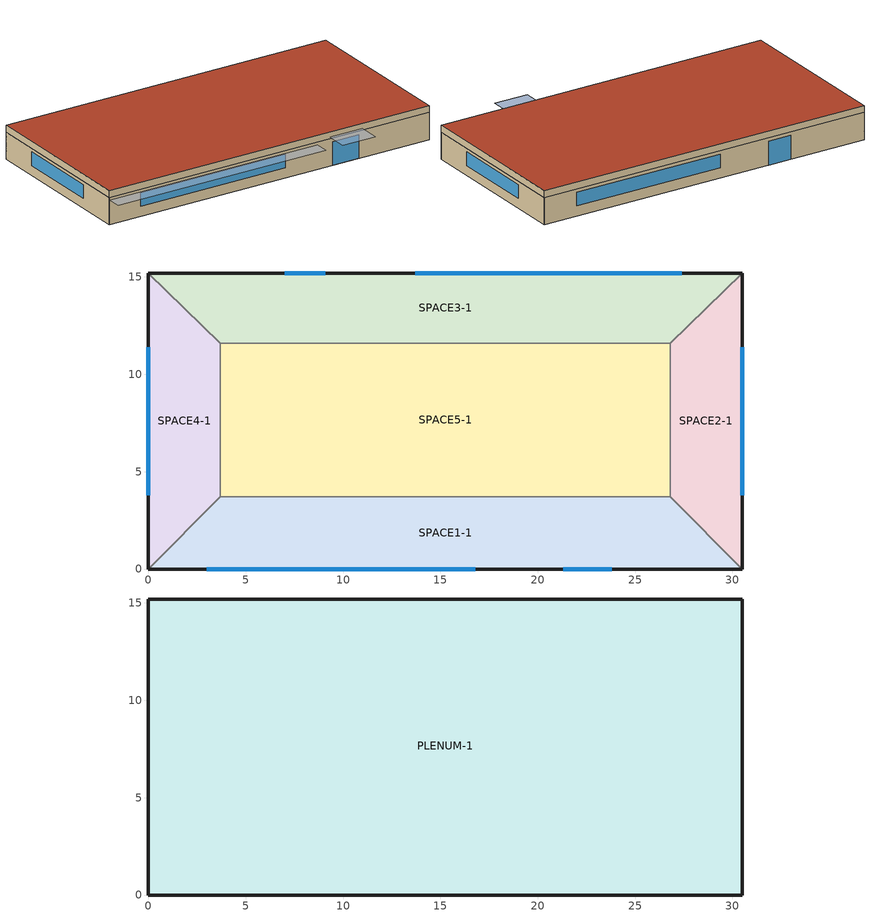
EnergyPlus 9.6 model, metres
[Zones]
SPACE3-1
 floor ground (FLOOR-SLAB-1): 26.8,11.6 3.7,11.6 0,15.2 30.5,15.2 z0
 wall outside (WALL-1): 30.5,15.2 0,15.2 z0:2.4
 wall to SPACE2-1 (INT-WALL-1): 26.8,11.6 30.5,15.2 z0:2.4
 wall to SPACE4-1 (INT-WALL-1): 0,15.2 3.7,11.6 z0:2.4
 wall to SPACE5-1 (INT-WALL-1): 3.7,11.6 26.8,11.6 z0:2.4
 window (Sgl Grey 3mm): 9.1,15.2 7,15.2 z0:2.1
 window (Dbl Clr 3mm/13mm Air): 27.4,15.2 13.7,15.2 z0.9:2.1
SPACE1-1
 floor ground (FLOOR-SLAB-1): 26.8,3.7 30.5,0 0,0 3.7,3.7 z0
 wall outside (WALL-1): 0,0 30.5,0 z0:2.4
 wall to SPACE2-1 (INT-WALL-1): 30.5,0 26.8,3.7 z0:2.4
 wall to SPACE4-1 (INT-WALL-1): 3.7,3.7 0,0 z0:2.4
 wall to SPACE5-1 (INT-WALL-1): 26.8,3.7 3.7,3.7 z0:2.4
 window (Sgl Grey 3mm): 21.3,0 23.8,0 z0:2.1
 window (Dbl Clr 3mm/13mm Air): 3,0 16.8,0 z0.9:2.1
SPACE2-1
 floor ground (FLOOR-SLAB-1): 26.8,11.6 30.5,15.2 30.5,0 26.8,3.7 z0
 wall outside (WALL-1): 30.5,0 30.5,15.2 z0:2.4
 wall to SPACE5-1 (INT-WALL-1): 26.8,11.6 26.8,3.7 z0:2.4
 window (Dbl Clr 3mm/13mm Air): 30.5,3.8 30.5,11.4 z0.9:2.1
SPACE4-1
 floor ground (FLOOR-SLAB-1): 3.7,3.7 0,0 0,15.2 3.7,11.6 z0
 wall outside (WALL-1): 0,15.2 0,0 z0:2.4
 wall to SPACE5-1 (INT-WALL-1): 3.7,3.7 3.7,11.6 z0:2.4
 window (Dbl Clr 3mm/13mm Air): 0,11.4 0,3.8 z0.9:2.1
SPACE5-1
 floor ground (FLOOR-SLAB-1): 26.8,11.6 26.8,3.7 3.7,3.7 3.7,11.6 z0
PLENUM-1
 floor to SPACE1-1 (CLNG-1): 26.8,3.7 30.5,0 0,0 3.7,3.7 z2.4
 floor to SPACE2-1 (CLNG-1): 26.8,11.6 30.5,15.2 30.5,0 26.8,3.7 z2.4
 floor to SPACE3-1 (CLNG-1): 26.8,11.6 3.7,11.6 0,15.2 30.5,15.2 z2.4
 floor to SPACE4-1 (CLNG-1): 3.7,3.7 0,0 0,15.2 3.7,11.6 z2.4
 floor to SPACE5-1 (CLNG-1): 26.8,11.6 26.8,3.7 3.7,3.7 3.7,11.6 z2.4
 wall outside (WALL-1): 30.5,15.2 0,15.2 0,0 30.5,0 30.5,15.2 z2.4:3
 roof outside (ROOF-1): 0,15.2 0,0 30.5,0 30.5,15.2 z3
shading: 0,-1.3 0,0 19.8,0 19.8,-1.3 z2.2; 21,-2 21,0 24.1,0 24.1,-2 z2.6
[Building]
Building: Loads convergence tolerance value=0.04; Maximum number of warmup days=25; Minimum number of warmup days=6; North axis=30; Solar distribution=FullExterior; Temperature convergence tolerance value=0.4; Terrain=City
[Site:GroundTemperature:BuildingSurface]
21.5, 21.4, 21.5, 21.5, 22, 22.9, 23, 23.1, 23.1, 22.2, 21.7, 21.6
[Site:Location]
CHICAGO_IL_USA TMY2-94846: Elevation=190; Latitude=41.78; Longitude=-87.75; Time zone=-6
[SizingPeriod:DesignDay] Barometric pressure=99063; Day of month=21; Daylight saving time indicator=No; Humidity condition type=WetBulb; Rain indicator=No; Snow indicator=No; Solar model indicator=ASHRAEClearSky
Name | Daily dry bulb temperature range | Day type | Maximum dry bulb temperature | Month | Sky clearness | Wetbulb or dewpoint at maximum dry bulb | Wind direction | Wind speed
CHICAGO_IL_USA Annual Cooling 1% Design Conditions DB/MCWB | 10.7 | SummerDesignDay | 31.5 | 7 | 1 | 23 | 230 | 5.3
CHICAGO_IL_USA Annual Heating 99% Design Conditions DB | 0 | WinterDesignDay | -17.3 | 1 | 0 | -17.3 | 270 | 4.9
[Construction]
CLNG-1: MAT-CLNG-1
Dbl Clr 3mm/13mm Air: CLEAR 3MM, AIR 13MM, CLEAR 3MM
FLOOR-SLAB-1: CC03
INT-WALL-1: GP02, AL21, GP02
ROOF-1: RG01, BR01, IN46, WD01
Sgl Grey 3mm: GREY 3MM
WALL-1: WD01, PW03, IN02, GP01
[Material] Thermal absorptance=0.9
Name | Conductivity | Density | Roughness | Solar absorptance | Specific heat | Thickness | Visible absorptance
BR01 | 0.162 | 1121 | VeryRough | 0.7 | 1464 | 0.0095 | 0.7
CC03 | 1.31 | 2243 | MediumRough | 0.65 | 837 | 0.1016 | 0.65
GP01 | 0.16 | 801 | MediumSmooth | 0.75 | 837 | 0.0127 | 0.75
GP02 | 0.16 | 801 | MediumSmooth | 0.75 | 837 | 0.0159 | 0.75
IN02 | 0.043 | 10 | Rough | 0.75 | 837 | 0.0901 | 0.75
IN46 | 0.023 | 24 | VeryRough | 0.5 | 1590 | 0.0762 | 0.5
PW03 | 0.115 | 545 | MediumSmooth | 0.78 | 1213 | 0.0127 | 0.78
RG01 | 1.442 | 881 | Rough | 0.65 | 1674 | 0.0127 | 0.65
WD01 | 0.115 | 513 | MediumSmooth | 0.78 | 1381 | 0.0191 | 0.78
[Material:AirGap]
AL21: Thermal resistance=0.157
[Material:NoMass]
MAT-CLNG-1: Roughness=Rough; Solar absorptance=0.65; Thermal absorptance=0.65; Thermal resistance=0.652259; Visible absorptance=0.65
[WindowMaterial:Gas]
AIR 13MM: Gas type=Air; Thickness=0.0127
[WindowMaterial:Glazing] Back side infrared hemispherical emissivity=0.84; Conductivity=0.9; Front side infrared hemispherical emissivity=0.84; Infrared transmittance at normal incidence=0; Optical data type=SpectralAverage; Thickness=0.003
Name | Back side solar reflectance at normal incidence | Back side visible reflectance at normal incidence | Front side solar reflectance at normal incidence | Front side visible reflectance at normal incidence | Solar transmittance at normal incidence | Visible transmittance at normal incidence
CLEAR 3MM | 0.075 | 0.081 | 0.075 | 0.081 | 0.837 | 0.898
GREY 3MM | 0.061 | 0.061 | 0.061 | 0.061 | 0.626 | 0.611
[ElectricEquipment] Design level calculation method=EquipmentLevel; Fraction latent=0; Fraction lost=0; Fraction radiant=0.3; Schedule=EQUIP-1
Name | Design level | Zone or zonelist or space or spacelist
SPACE1-1 ElecEq 1 | 1056 | SPACE1-1
SPACE2-1 ElecEq 1 | 456 | SPACE2-1
SPACE3-1 ElecEq 1 | 1056 | SPACE3-1
SPACE4-1 ElecEq 1 | 456 | SPACE4-1
SPACE5-1 ElecEq 1 | 1976 | SPACE5-1
[HVACTemplate:Plant:Boiler]
Main Boiler: Boiler type=HotWaterBoiler; Capacity=Autosize; Efficiency=0.8; Fuel type=NaturalGas; Priority=1
[HVACTemplate:Plant:MixedWaterLoop]
Only Water Loop: High temperature design setpoint=30; Low temperature design setpoint=20; Operation scheme type=Default; Pump control type=Intermittent; Water pump configuration=ConstantFlow; Water pump rated head=179352
[HVACTemplate:Plant:Tower]
Main Tower: Free convection capacity=Autosize; High speed fan power=Autosize; High speed nominal capacity=Autosize; Low speed fan power=Autosize; Low speed nominal capacity=Autosize; Priority=1; Tower type=SingleSpeed
[HVACTemplate:System:VRF] Basin heater setpoint temperature=2; Crankcase heater power per compressor=33; Defrost control=Timed; Defrost strategy=Resistive; Defrost time period fraction=0.058333; Equivalent piping length used for piping correction factor in cooling mode=30; Equivalent piping length used for piping correction factor in heating mode=30; Evaporative condenser air flow rate=Autosize; Evaporative condenser effectiveness=0.9; Fuel type=Electricity; Gross rated cooling cop=3.3; Gross rated heating capacity=Autosize; Gross rated heating cop=3.4; Gross rated total cooling capacity=Autosize; Heat pump waste heat recovery=No; Maximum outdoor dry bulb temperature for crankcase heater=5; Maximum outdoor dry bulb temperature for defrost operation=5; Maximum outdoor temperature in cooling mode=43; Maximum outdoor temperature in heat recovery mode=45; Minimum heat pump part load ratio=0.15; Minimum outdoor temperature in cooling mode=-6; Minimum outdoor temperature in heat recovery mode=-15; Number of compressors=2; Rated heating capacity sizing ratio=1; Ratio of compressor size to total compressor capacity=0.5; Resistive defrost heater capacity=Autosize; Vertical height used for piping correction factor=10; Water condenser volume flow rate=Autosize
Name | Condenser type | Master thermostat priority control type | Maximum outdoor temperature in heating mode | Minimum outdoor temperature in heating mode | Zone name for master thermostat location
VRF Sys 1 Water Source | WaterCooled | LoadPriority | 30 | -20
VRF Sys 2 Air Source | AirCooled | MasterThermostatPriority | 25 | -25 | SPACE5-1
[HVACTemplate:Thermostat]
All Zones: Cooling setpoint schedule=Clg-SetP-Sch; Heating setpoint schedule=Htg-SetP-Sch
[HVACTemplate:Zone:VRF] Baseboard heating capacity=Autosize; Baseboard heating type=None; Cooling coil gross rated sensible heat ratio=Autosize; Cooling coil gross rated total capacity=Autosize; Cooling coil type=VariableRefrigerantFlowDX; Cooling outdoor air flow rate=Autosize; Cooling supply air flow rate=Autosize; Heat pump heating coil gross rated capacity=Autosize; Heat pump heating coil type=VariableRefrigerantFlowDX; Heating outdoor air flow rate=Autosize; Heating supply air flow rate=Autosize; No cooling supply air flow rate=Autosize; No heating supply air flow rate=Autosize; No load outdoor air flow rate=Autosize; Outdoor air flow rate per person=0.00944; Outdoor air method=Flow/Person; Rated total heating capacity sizing ratio=1; Supply air fan placement=BlowThrough; Supply fan delta pressure=75; Supply fan motor efficiency=0.9; Supply fan operating mode schedule=FanAvailSched; Supply fan total efficiency=0.7; Template thermostat=All Zones; Zone cooling design supply air temperature=14; Zone cooling design supply air temperature difference=11.11; Zone cooling design supply air temperature input method=SupplyAirTemperature; Zone heating design supply air temperature=50; Zone heating design supply air temperature difference=30; Zone heating design supply air temperature input method=SupplyAirTemperature
Name | Template vrf system
SPACE1-1; SPACE2-1; SPACE3-1; SPACE4-1 | VRF Sys 1 Water Source
SPACE5-1 | VRF Sys 2 Air Source
[Lights] Design level calculation method=LightingLevel; End use subcategory=GeneralLights; Fraction radiant=0.59; Fraction replaceable=0; Fraction visible=0.2; Return air fraction=0; Schedule=LIGHTS-1
Name | Lighting level | Zone or zonelist or space or spacelist
SPACE1-1 Lights 1 | 1584 | SPACE1-1
SPACE2-1 Lights 1 | 684 | SPACE2-1
SPACE3-1 Lights 1 | 1584 | SPACE3-1
SPACE4-1 Lights 1 | 684 | SPACE4-1
SPACE5-1 Lights 1 | 2964 | SPACE5-1
[People] Activity level schedule=ActSchd; Fraction radiant=0.3; Number of people calculation method=People; Number of people schedule=OCCUPY-1
Name | Number of people | Zone or zonelist or space or spacelist
SPACE1-1 People 1 | 11 | SPACE1-1
SPACE2-1 People 1 | 5 | SPACE2-1
SPACE3-1 People 1 | 11 | SPACE3-1
SPACE4-1 People 1 | 5 | SPACE4-1
SPACE5-1 People 1 | 20 | SPACE5-1
[Zone] Multiplier=1; Type=1
Name | Ceiling height | Volume
PLENUM-1 | 0.6096 | 283.2
SPACE1-1; SPACE3-1 | 2.4384 | 239.247
SPACE2-1; SPACE4-1 | 2.4384 | 103.311
SPACE5-1 | 2.4384 | 447.683
[ZoneInfiltration:DesignFlowRate] Constant term coefficient=0; Design flow rate calculation method=Flow/Zone; Schedule=INFIL-SCH; Temperature term coefficient=0; Velocity squared term coefficient=0; Velocity term coefficient=0.2237
Name | Zone or zonelist | Design flow rate
SPACE1-1 Infil 1 | SPACE1-1 | 0.0167
SPACE2-1 Infil 1 | SPACE2-1 | 0.00717
SPACE3-1 Infil 1 | SPACE3-1 | 0.0167
SPACE4-1 Infil 1 | SPACE4-1 | 0.00717
SPACE5-1 Infil 1 | SPACE5-1 | 0.031089
[Schedule:Compact]
ActSchd: Through: 12/31, For: AllDays, Until: 24:00, 117.24
Clg-SetP-Sch: Through: 12/31, For: WeekDays CustomDay1 CustomDay2, Until: 7:00, 32, Until: 21:00, 24, Until: 24:00, 32, For: WeekEnds Holiday, Until: 24:00, 32, For: SummerDesignDay, Until: 24:00, 24, For: WinterDesignDay, Until: 24:00, 32
EQUIP-1: Through: 12/31, For: WeekDays SummerDesignDay CustomDay1 CustomDay2, Until: 8:00, 0.02, Until: 9:00, 0.4, Until: 14:00, 0.9, Until: 15:00, 0.8, Until: 16:00, 0.7, Until: 18:00, 0.5, Until: 21:00, 0.3, Until: 24:00, 0.02, For: Weekends WinterDesignDay Holiday, Until: 24:00, 0.02
FanAvailSched: Through: 12/31, For: WeekDays CustomDay1 CustomDay2, Until: 7:00, 0, Until: 21:00, 1, Until: 24:00, 0, For: Weekends Holiday, Until: 24:00, 0, For: SummerDesignDay, Until: 24:00, 1, For: WinterDesignDay, Until: 24:00, 1
Htg-SetP-Sch: Through: 12/31, For: WeekDays CustomDay1 CustomDay2, Until: 6:00, 13, Until: 7:00, 18, Until: 21:00, 23, Until: 24:00, 13, For: WeekEnds Holiday, Until: 24:00, 13, For: SummerDesignDay, Until: 24:00, 13, For: WinterDesignDay, Until: 24:00, 23
INFIL-SCH: Through: 12/31, For: WeekDays CustomDay1 CustomDay2, Until: 7:00, 1, Until: 21:00, 0, Until: 24:00, 1, For: Weekends Holiday, Until: 24:00, 1, For: SummerDesignDay, Until: 24:00, 1, For: WinterDesignDay, Until: 24:00, 1
LIGHTS-1: Through: 12/31, For: WeekDays SummerDesignDay CustomDay1 CustomDay2, Until: 8:00, 0.05, Until: 9:00, 0.9, Until: 10:00, 0.95, Until: 11:00, 1, Until: 12:00, 0.95, Until: 13:00, 0.8, Until: 14:00, 0.9, Until: 18:00, 1, Until: 19:00, 0.6, Until: 21:00, 0.4, Until: 24:00, 0.05, For: Weekends WinterDesignDay Holiday, Until: 24:00, 0.05
OCCUPY-1: Through: 12/31, For: WeekDays SummerDesignDay CustomDay1 CustomDay2, Until: 8:00, 0, Until: 11:00, 1, Until: 12:00, 0.8, Until: 13:00, 0.4, Until: 14:00, 0.8, Until: 18:00, 1, Until: 19:00, 0.5, Until: 21:00, 0.1, Until: 24:00, 0, For: Weekends WinterDesignDay Holiday, Until: 24:00, 0
